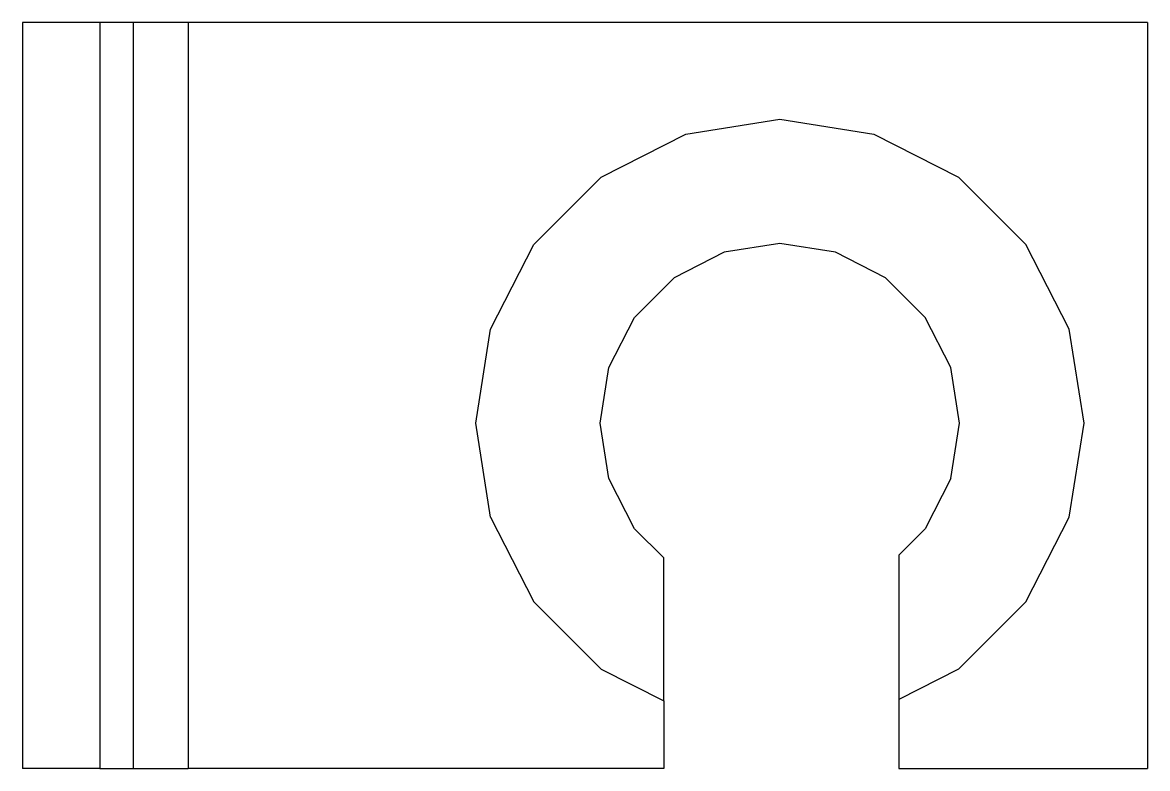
# Model space of a CAD drawing. Extents: x -21 to 19.7, y -12.2 to 14.8.
import ezdxf

# ---------------------------------------------------------------- set-up
doc = ezdxf.new("R2010")
doc.units = 0
doc.layers.get('0').update_dxf_attribs({"linetype": 'continuous'})

# ---------------------------------------------------------------- blocks, each defined once
blk = doc.blocks.new('ENDER_3___Z_AXIS_BEARING_SUPPORT001_SOLID001')
at = {"color": 0}
for p, q in [((-18.202, 14.8), (-20.998, 14.8)), ((-20.998, 14.8), (-20.998, -12.2)), ((-17, 14.8), (-18.202, 14.8)), ((-18.202, 14.8), (-18.202, -12.2)), ((-15, 14.8), (-17, 14.8)), ((-17, 14.8), (-17, -12.2)), ((19.7, 14.8), (-15, 14.8)), ((-15, 14.8), (-15, -12.2)), ((19.7, 14.8), (19.7, -12.2)), ((3, 10.764), (6.4, 11.303)), ((6.4, 11.303), (9.8, 10.764)), ((-0.067, 9.201), (3, 10.764)), ((9.8, 10.764), (12.867, 9.201)), ((-2.501, 6.767), (-0.067, 9.201)), ((12.867, 9.201), (15.301, 6.767)), ((-4.064, 3.7), (-2.501, 6.767)), ((6.4, 6.802), (4.391, 6.484)), ((8.409, 6.484), (6.4, 6.802)), ((16.864, 3.7), (15.301, 6.767)), ((4.391, 6.484), (2.578, 5.561)), ((10.222, 5.561), (8.409, 6.484)), ((2.578, 5.561), (1.139, 4.122)), ((11.661, 4.122), (10.222, 5.561)), ((0.216, 2.309), (1.139, 4.122)), ((12.584, 2.309), (11.661, 4.122)), ((-4.602, 0.3), (-4.064, 3.7)), ((17.403, 0.3), (16.864, 3.7)), ((-0.102, 0.3), (0.216, 2.309)), ((12.903, 0.3), (12.584, 2.309)), ((-4.064, -3.1), (-4.602, 0.3)), ((0.216, -1.709), (-0.102, 0.3)), ((12.584, -1.709), (12.903, 0.3)), ((16.864, -3.1), (17.403, 0.3)), ((1.139, -3.522), (0.216, -1.709)), ((12.584, -1.709), (11.661, -3.522)), ((-4.064, -3.1), (-2.501, -6.167)), ((15.301, -6.167), (16.864, -3.1)), ((2.197, -4.58), (1.139, -3.522)), ((11.661, -3.522), (10.702, -4.481)), ((2.197, -9.755), (2.197, -4.58)), ((10.702, -4.481), (10.702, -9.704)), ((-0.067, -8.601), (-2.501, -6.167)), ((15.301, -6.167), (12.867, -8.601)), ((-0.067, -8.601), (2.197, -9.755)), ((12.867, -8.601), (10.702, -9.704)), ((2.197, -9.755), (2.197, -12.2)), ((10.702, -9.704), (10.702, -12.2)), ((-18.202, -12.2), (-20.998, -12.2)), ((-18.202, -12.2), (-17, -12.2)), ((-17, -12.2), (-15, -12.2)), ((2.197, -12.2), (-15, -12.2)), ((10.702, -12.2), (19.7, -12.2))]:
    blk.add_line(p, q, dxfattribs=at)

msp = doc.modelspace()

# ---------------------------------------------------------------- block references
at = {"color": 0}
msp.add_blockref('ENDER_3___Z_AXIS_BEARING_SUPPORT001_SOLID001', (0, 0), dxfattribs=at)

doc.saveas('drawing.dxf')
